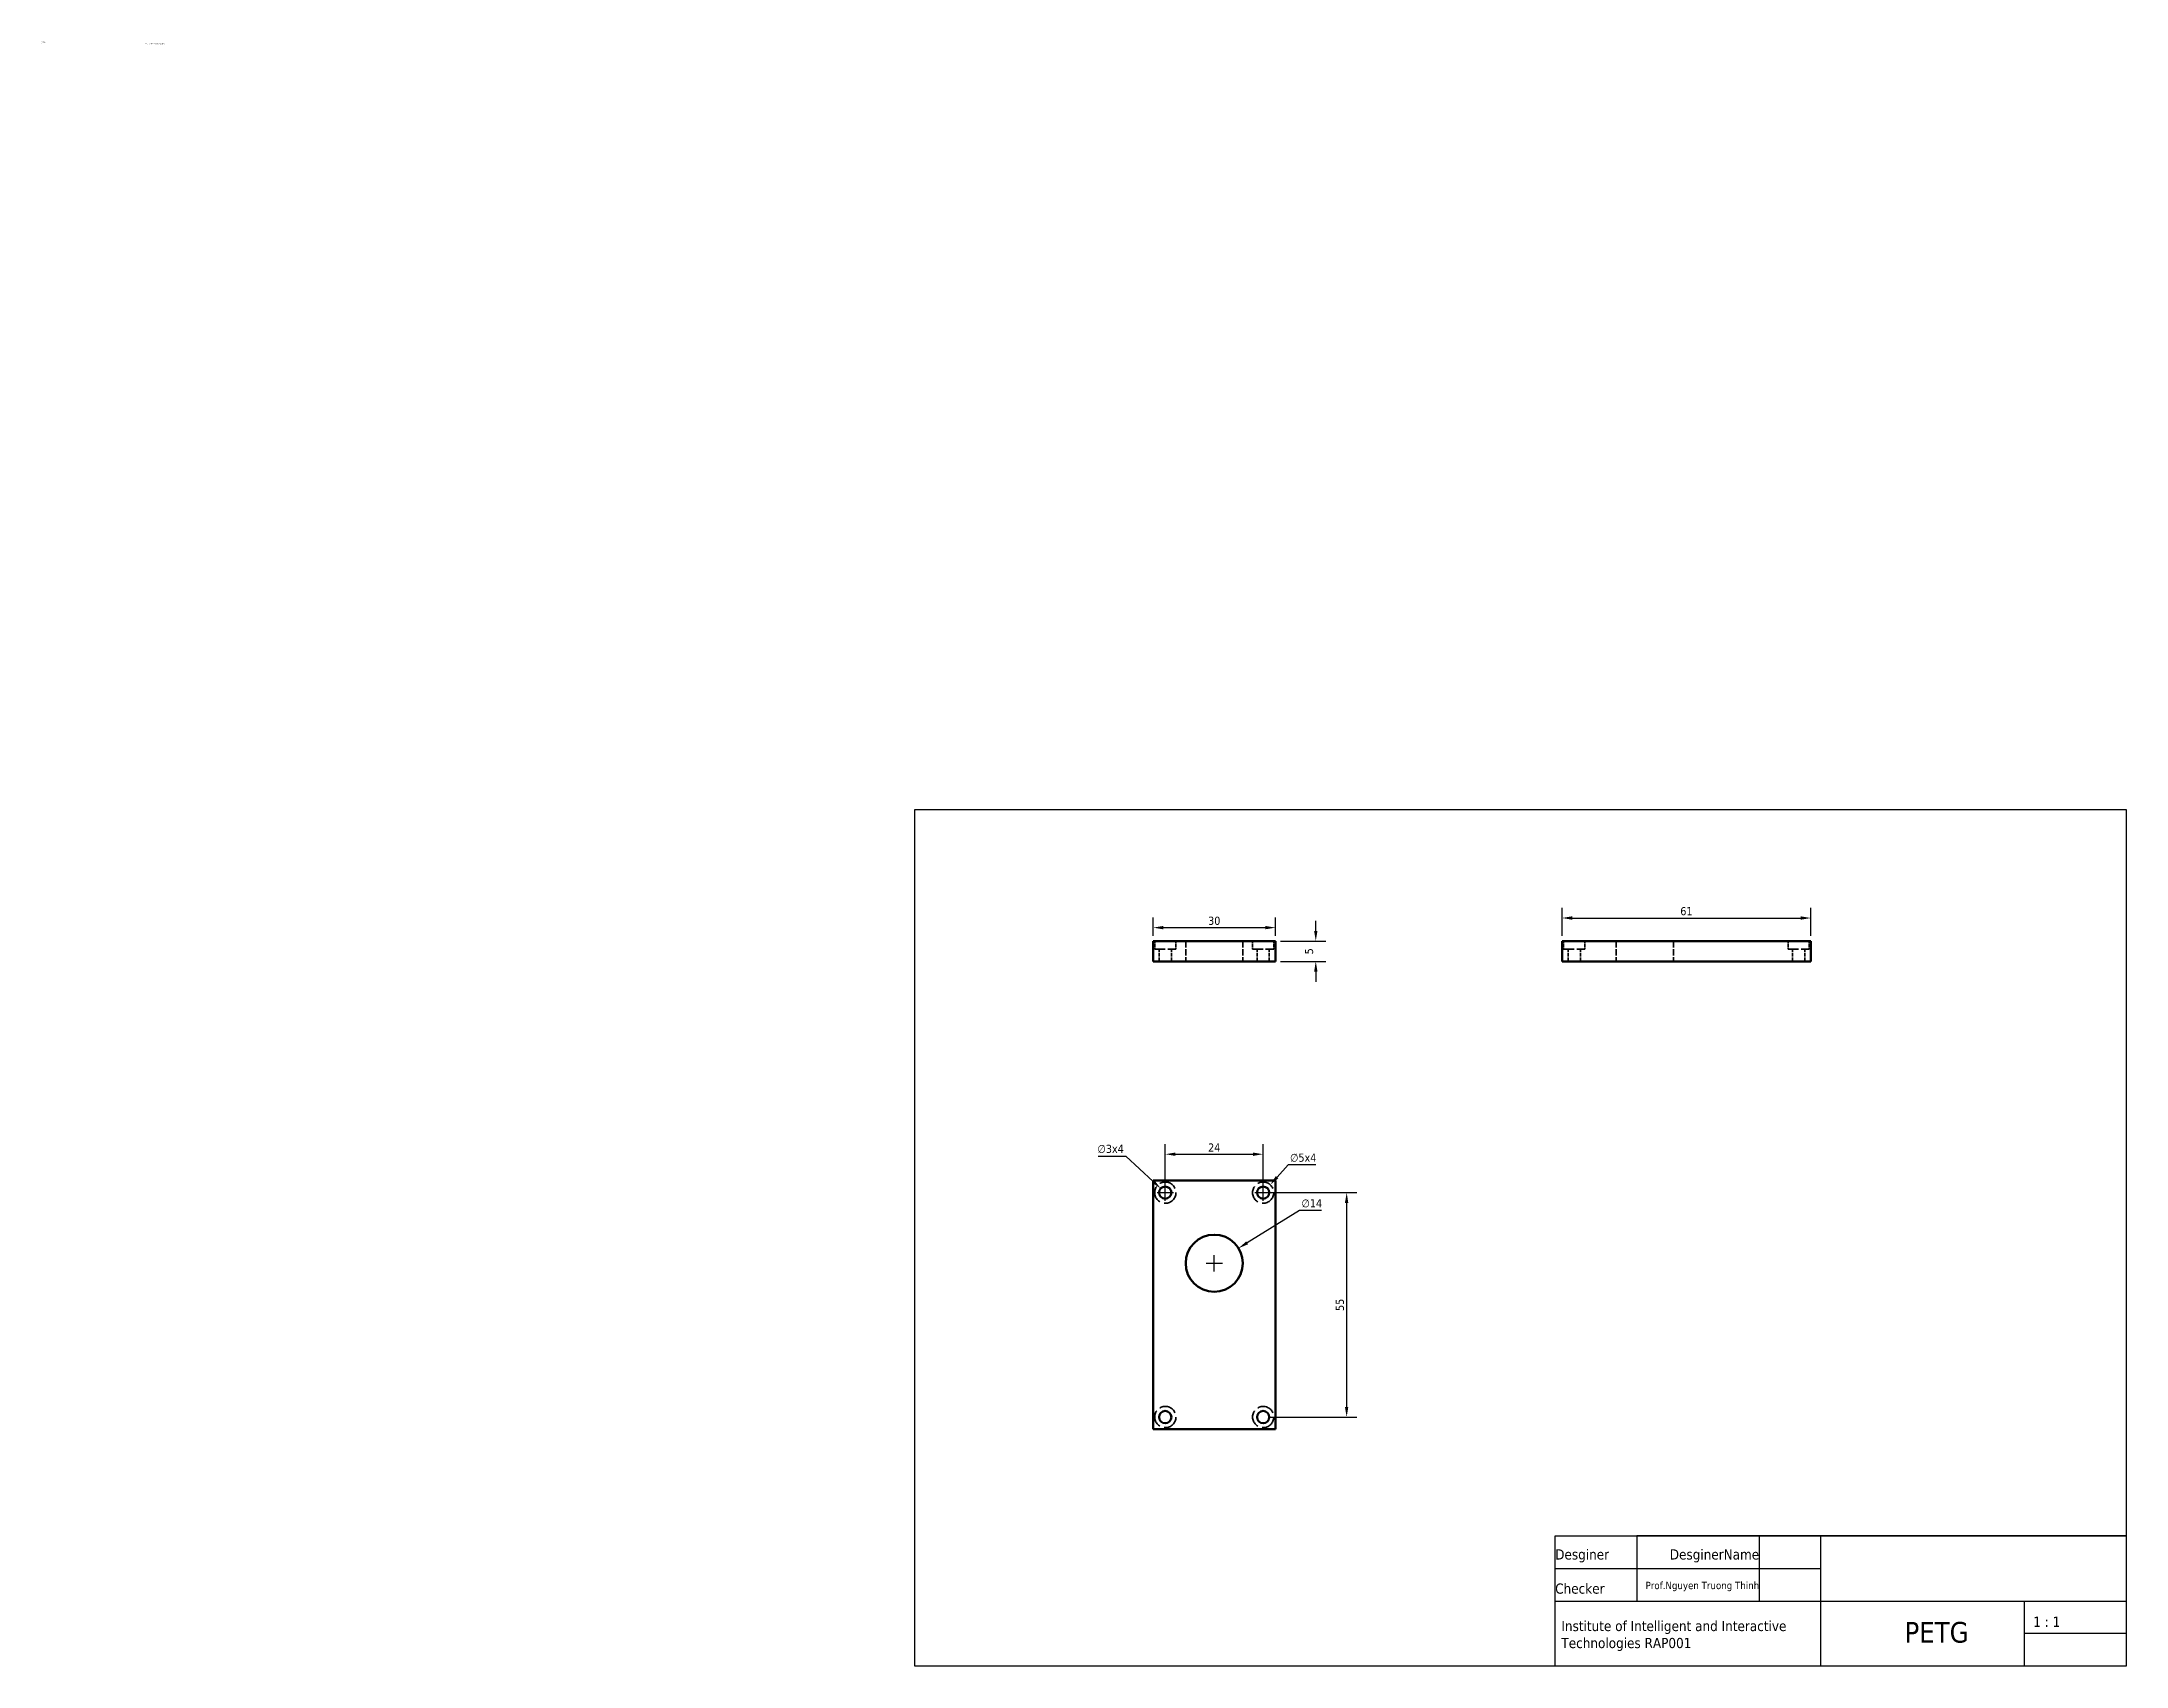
# Model space of a CAD drawing. Header units: millimetres. Extents: x 29 to 540, y 13 to 411.
import ezdxf

# ---------------------------------------------------------------- set-up
doc = ezdxf.new("R2010")
doc.units = ezdxf.units.MM
doc.header["$LTSCALE"] = 25.4
doc.linetypes.add('DASHED', pattern=[0.2067, 0.1654, -0.0413])
for name, color, linetype, lineweight in [('Hidden (ANSI)', 7, 'DASHED', 35), ('Symbol (ANSI)', 7, 'Continuous', 25), ('Visible (ANSI)', 7, 'Continuous', 50)]:
    doc.layers.add(name, color=color, linetype=linetype, lineweight=lineweight)
doc.styles.add('Note Text (ANSI)', font='tahoma.ttf')
doc.styles.add('Note Text (ISO)', font='tahoma.ttf')
doc.dimstyles.new('dim', dxfattribs={"dimtxt": 2, "dimasz": 2.5, "dimexe": 2.5, "dimexo": 1.25, "dimtad": 1, "dimtoh": 1, "dimdec": 0, "dimzin": 0, "dimdsep": 46, "dimtxsty": 'Note Text (ISO)', "dimcen": 2, "dimadec": 0, "dimazin": 0, "dimtfac": 1, "dimtdec": 0, "dimtofl": 0, "dimtmove": 0, "dimatfit": 3, "dimfxl": 25.4, "dimtolj": 1, "dimtzin": 0, "dimarcsym": 0})

# ---------------------------------------------------------------- blocks, each defined once
blk = doc.blocks.new('*D6')
at = {"color": 0, "lineweight": -2, "transparency": 16777216}
for p, q in [((341.06, 192.95), (341.06, 195.45)), ((332.42, 190.45), (343.56, 190.45)), ((332.42, 185.45), (343.56, 185.45)), ((341.06, 182.95), (341.06, 180.45))]:
    blk.add_line(p, q, dxfattribs=at)
at = {"color": 0, "transparency": 16777216}
for points in [[(340.65, 192.95), (341.48, 192.95), (341.06, 190.45)], [(340.65, 182.95), (341.48, 182.95), (341.06, 185.45)]]:
    blk.add_solid(points, dxfattribs=at)
at = {"layer": 'Defpoints', "color": 0, "transparency": 16777216}
for p in [(331.17, 190.45), (331.17, 185.45), (341.06, 185.45)]:
    blk.add_point(p, dxfattribs=at)
at = {"color": 0, "transparency": 16777216, "insert": (339.42, 187.95), "char_height": 2, "attachment_point": 5, "rotation": 90, "style": 'Note Text (ISO)'}
blk.add_mtext('\\A1;5', dxfattribs=at)
blk = doc.blocks.new('*D9')
at = {"color": 0, "lineweight": -2, "transparency": 16777216}
for p, q in [((337.06, 124.4), (324.25, 116.49)), ((342.48, 124.4), (337.06, 124.4)), ((316.17, 109.49), (316.17, 113.49)), ((314.17, 111.49), (318.17, 111.49))]:
    blk.add_line(p, q, dxfattribs=at)
at = {"color": 0, "transparency": 16777216}
blk.add_solid([(324.03, 116.84), (324.47, 116.13), (322.12, 115.17)], dxfattribs=at)
at = {"layer": 'Defpoints', "color": 0, "transparency": 16777216}
for p in [(322.12, 115.17), (310.21, 107.81)]:
    blk.add_point(p, dxfattribs=at)
at = {"color": 0, "transparency": 16777216, "insert": (340.08, 126.17), "char_height": 2, "attachment_point": 5, "style": 'Note Text (ISO)'}
blk.add_mtext('\\A1;∅14', dxfattribs=at)
blk = doc.blocks.new('*D10')
at = {"color": 0, "lineweight": -2, "transparency": 16777216}
for p, q in [((334.28, 135.58), (331.58, 132.58)), ((341.06, 135.58), (334.28, 135.58)), ((326.16, 128.79), (330.16, 128.79)), ((328.16, 126.79), (328.16, 130.79))]:
    blk.add_line(p, q, dxfattribs=at)
at = {"color": 0, "transparency": 16777216}
blk.add_solid([(331.27, 132.86), (331.89, 132.3), (329.9, 130.73)], dxfattribs=at)
at = {"layer": 'Defpoints', "color": 0, "transparency": 16777216}
for p in [(329.9, 130.73), (326.42, 126.86)]:
    blk.add_point(p, dxfattribs=at)
at = {"color": 0, "transparency": 16777216, "insert": (337.98, 137.35), "char_height": 2, "attachment_point": 5, "style": 'Note Text (ISO)'}
blk.add_mtext('\\A1;∅5x4', dxfattribs=at)
blk = doc.blocks.new('*D11')
at = {"color": 0, "lineweight": -2, "transparency": 16777216}
for p, q in [((301.17, 191.7), (301.17, 196.24)), ((331.17, 191.7), (331.17, 196.24)), ((303.67, 193.74), (328.67, 193.74))]:
    blk.add_line(p, q, dxfattribs=at)
at = {"color": 0, "transparency": 16777216}
for points in [[(303.67, 194.16), (303.67, 193.33), (301.17, 193.74)], [(328.67, 194.16), (328.67, 193.33), (331.17, 193.74)]]:
    blk.add_solid(points, dxfattribs=at)
at = {"layer": 'Defpoints', "color": 0, "transparency": 16777216}
for p in [(301.17, 190.45), (331.17, 193.74), (331.17, 190.45)]:
    blk.add_point(p, dxfattribs=at)
at = {"color": 0, "transparency": 16777216, "insert": (316.17, 195.41), "char_height": 2, "attachment_point": 5, "style": 'Note Text (ISO)'}
blk.add_mtext('\\A1;30', dxfattribs=at)
blk = doc.blocks.new('*D12')
at = {"color": 0, "lineweight": -2, "transparency": 16777216}
for p, q in [((287.69, 137.75), (294.47, 137.75)), ((294.47, 137.75), (301.23, 131.51)), ((302.17, 128.79), (306.17, 128.79)), ((304.17, 126.79), (304.17, 130.79))]:
    blk.add_line(p, q, dxfattribs=at)
at = {"color": 0, "transparency": 16777216}
blk.add_solid([(301.51, 131.81), (300.95, 131.2), (303.06, 129.81)], dxfattribs=at)
at = {"layer": 'Defpoints', "color": 0, "transparency": 16777216}
for p in [(303.06, 129.81), (305.27, 127.78)]:
    blk.add_point(p, dxfattribs=at)
at = {"color": 0, "transparency": 16777216, "insert": (290.77, 139.51), "char_height": 2, "attachment_point": 5, "style": 'Note Text (ISO)'}
blk.add_mtext('\\A1;∅3x4', dxfattribs=at)
blk = doc.blocks.new('*D13')
at = {"color": 0, "lineweight": -2, "transparency": 16777216}
for p, q in [((401.42, 191.7), (401.42, 198.6)), ((403.92, 196.1), (459.92, 196.1)), ((462.42, 191.7), (462.42, 198.6))]:
    blk.add_line(p, q, dxfattribs=at)
at = {"color": 0, "transparency": 16777216}
for points in [[(403.92, 196.52), (403.92, 195.68), (401.42, 196.1)], [(459.92, 196.52), (459.92, 195.68), (462.42, 196.1)]]:
    blk.add_solid(points, dxfattribs=at)
at = {"layer": 'Defpoints', "color": 0, "transparency": 16777216}
for p in [(462.42, 196.1), (401.42, 190.45), (462.42, 190.45)]:
    blk.add_point(p, dxfattribs=at)
at = {"color": 0, "transparency": 16777216, "insert": (431.92, 197.76), "char_height": 2, "attachment_point": 5, "style": 'Note Text (ISO)'}
blk.add_mtext('\\A1;61', dxfattribs=at)
blk = doc.blocks.new('*D14')
at = {"color": 0, "lineweight": -2, "transparency": 16777216}
for p, q in [((304.17, 130.04), (304.17, 140.71)), ((306.67, 138.21), (325.66, 138.21)), ((328.16, 130.04), (328.16, 140.71))]:
    blk.add_line(p, q, dxfattribs=at)
at = {"color": 0, "transparency": 16777216}
for points in [[(306.67, 138.62), (306.67, 137.79), (304.17, 138.21)], [(325.66, 138.62), (325.66, 137.79), (328.16, 138.21)]]:
    blk.add_solid(points, dxfattribs=at)
at = {"layer": 'Defpoints', "color": 0, "transparency": 16777216}
for p in [(328.16, 138.21), (304.17, 128.79), (328.16, 128.79)]:
    blk.add_point(p, dxfattribs=at)
at = {"color": 0, "transparency": 16777216, "insert": (316.17, 139.85), "char_height": 2, "attachment_point": 5, "style": 'Note Text (ISO)'}
blk.add_mtext('\\A1;24', dxfattribs=at)
blk = doc.blocks.new('*D15')
at = {"color": 0, "lineweight": -2, "transparency": 16777216}
for p, q in [((329.41, 128.79), (351.13, 128.79)), ((348.63, 126.29), (348.63, 76.29)), ((329.42, 73.79), (351.13, 73.79))]:
    blk.add_line(p, q, dxfattribs=at)
at = {"color": 0, "transparency": 16777216}
for points in [[(348.21, 126.29), (349.04, 126.29), (348.63, 128.79)], [(348.21, 76.29), (349.04, 76.29), (348.63, 73.79)]]:
    blk.add_solid(points, dxfattribs=at)
at = {"layer": 'Defpoints', "color": 0, "transparency": 16777216}
for p in [(328.16, 128.79), (328.17, 73.79), (348.63, 73.79)]:
    blk.add_point(p, dxfattribs=at)
at = {"color": 0, "transparency": 16777216, "insert": (346.98, 101.29), "char_height": 2, "attachment_point": 5, "rotation": 90, "style": 'Note Text (ISO)'}
blk.add_mtext('\\A1;55', dxfattribs=at)

msp = doc.modelspace()

# ---------------------------------------------------------------- linework, layer by layer
for p, q in [((399.75, 28.7), (399.75, 44.7)), ((449.75, 44.7), (419.75, 44.7)), ((419.75, 44.7), (419.75, 28.7)), ((464.75, 44.7), (449.75, 44.7)), ((449.75, 44.7), (449.75, 28.7)), ((514.75, 44.7), (464.75, 44.7)), ((464.75, 44.7), (464.75, 12.7)), ((539.75, 44.7), (514.75, 44.7)), ((399.75, 36.7), (464.75, 36.7)), ((399.75, 28.7), (539.75, 28.7)), ((514.75, 28.7), (514.75, 12.7)), ((539.75, 28.7), (539.75, 12.7)), ((539.75, 20.7), (514.75, 20.7))]:
    msp.add_line(p, q)
for points in [[(539.75, 12.7), (242.75, 12.7), (242.75, 222.7), (539.75, 222.7)], [(539.75, 12.7), (399.75, 12.7), (399.75, 44.7), (539.75, 44.7)]]:
    msp.add_lwpolyline(points, close=True)
at = {"layer": 'Hidden (ANSI)', "ltscale": 0.149876}
for p, q in [((301.57, 190.45), (301.57, 188.45)), ((301.57, 190.45), (301.57, 188.45)), ((306.77, 190.45), (306.77, 188.45)), ((306.77, 190.45), (306.77, 188.45)), ((325.56, 190.45), (325.56, 188.45)), ((325.57, 190.45), (325.57, 188.45)), ((330.76, 190.45), (330.76, 188.45)), ((330.77, 190.45), (330.77, 188.45)), ((401.82, 190.45), (401.82, 188.45)), ((401.82, 190.45), (401.82, 188.45)), ((407.02, 190.45), (407.02, 188.45)), ((407.02, 190.45), (407.02, 188.45)), ((456.82, 190.45), (456.82, 188.45)), ((456.82, 190.45), (456.82, 188.45)), ((462.02, 190.45), (462.02, 188.45)), ((462.02, 190.45), (462.02, 188.45))]:
    msp.add_line(p, q, dxfattribs=at)
at = {"layer": 'Hidden (ANSI)', "ltscale": 0.37484}
for p, q in [((309.17, 190.45), (309.17, 185.45)), ((323.17, 190.45), (323.17, 185.45)), ((414.72, 190.45), (414.72, 185.45)), ((428.72, 190.45), (428.72, 185.45))]:
    msp.add_line(p, q, dxfattribs=at)
at = {"layer": 'Hidden (ANSI)', "ltscale": 0.612413}
for p, q in [((301.57, 188.45), (306.77, 188.45)), ((325.56, 188.45), (330.76, 188.45)), ((401.82, 188.45), (407.02, 188.45)), ((456.82, 188.45), (462.02, 188.45))]:
    msp.add_line(p, q, dxfattribs=at)
at = {"layer": 'Hidden (ANSI)', "ltscale": 0.224864}
for p, q in [((302.67, 185.45), (302.67, 188.45)), ((302.67, 185.45), (302.67, 188.45)), ((305.67, 185.45), (305.67, 188.45)), ((305.67, 185.45), (305.67, 188.45)), ((326.66, 185.45), (326.66, 188.45)), ((326.67, 185.45), (326.67, 188.45)), ((329.66, 185.45), (329.66, 188.45)), ((329.67, 185.45), (329.67, 188.45)), ((402.92, 185.45), (402.92, 188.45)), ((402.92, 185.45), (402.92, 188.45)), ((405.92, 185.45), (405.92, 188.45)), ((405.92, 185.45), (405.92, 188.45)), ((457.92, 185.45), (457.92, 188.45)), ((457.92, 185.45), (457.92, 188.45)), ((460.92, 185.45), (460.92, 188.45)), ((460.92, 185.45), (460.92, 188.45))]:
    msp.add_line(p, q, dxfattribs=at)
at = {"layer": 'Hidden (ANSI)', "ltscale": 0.003723}
for p, q in [((306.77, 188.45), (306.77, 188.45)), ((330.76, 188.45), (330.77, 188.45))]:
    msp.add_line(p, q, dxfattribs=at)
at = {"layer": 'Hidden (ANSI)', "ltscale": 0.002425}
for p, q in [((407.02, 188.45), (407.02, 188.45)), ((462.02, 188.45), (462.02, 188.45))]:
    msp.add_line(p, q, dxfattribs=at)
at = {"layer": 'Hidden (ANSI)', "ltscale": 1.037189}
for centre in [(304.17, 128.79), (328.16, 128.79), (304.17, 73.79), (328.17, 73.79)]:
    msp.add_circle(centre, 2.6, dxfattribs=at)
at = {"layer": 'Visible (ANSI)'}
for p, q in [((301.17, 185.45), (301.17, 190.45)), ((301.17, 190.45), (331.17, 190.45)), ((331.17, 185.45), (331.17, 190.45)), ((401.42, 190.45), (462.42, 190.45)), ((401.42, 185.45), (401.42, 190.45)), ((462.42, 185.45), (462.42, 190.45)), ((301.17, 185.45), (331.17, 185.45)), ((401.42, 185.45), (462.42, 185.45)), ((301.17, 70.79), (301.17, 131.79)), ((301.17, 131.79), (331.17, 131.79)), ((331.17, 131.79), (331.17, 70.79)), ((331.17, 70.79), (301.17, 70.79))]:
    msp.add_line(p, q, dxfattribs=at)
for centre, radius in [((304.17, 128.79), 1.5), ((328.16, 128.79), 1.5), ((316.17, 111.49), 7), ((304.17, 73.79), 1.5), ((328.17, 73.79), 1.5)]:
    msp.add_circle(centre, radius, dxfattribs=at)

# ---------------------------------------------------------------- texts
at = {"style": 'Note Text (ISO)'}
for s, width, heights, insert, char_height, attachment_point in [('Desginer', 20, [0], (399.75, 41.37), 2.5, 1), ('DesginerName', 19.9426, [3.33], (449.75, 41.37), 2.5, 3), ('Checker', 20, [0], (399.75, 30.45), 2.5, 7), ('Prof.Nguyen Truong Thinh', 32.5323, [2.67], (449.75, 31.1), 1.8, 9), ('Institute of Intelligent and Interactive Technologies RAP001', 65, [0], (401.27, 23.83), 2.5, 1), ('PETG', 19.9426, [3.33], (501.09, 23.58), 5.08, 3), ('1 : 1', 20, [0], (516.94, 22.37), 2.5, 7)]:
    msp.add_mtext_dynamic_manual_height_columns(s, width=width, gutter_width=25.4, heights=heights, dxfattribs=dict(at, insert=insert, char_height=char_height, attachment_point=attachment_point))
at = {"layer": 'Symbol (ANSI)', "insert": (28.71, 410.88), "char_height": 6.35, "width": 153.3108, "attachment_point": 1, "line_spacing_factor": 0.987884, "style": 'Note Text (ANSI)'}
msp.add_mtext('\\fTahoma|b0|i0;{\\H0.2500;NOTES:\\P}\\fTahoma|b0|i0;{\\H0.2500;1.^I}\\fTahoma|b0|i0;{\\H0.2500;PART TO BE POWDER COATED}', dxfattribs=at)

# ---------------------------------------------------------------- dimensions: what is measured, and where the dimension line sits
for base, p1, p2, picture, middle in [((331.17, 193.74), (301.17, 190.45), (331.17, 190.45), '*D11', (316.17, 195.41)), ((462.42, 196.1), (401.42, 190.45), (462.42, 190.45), '*D13', (431.92, 197.76)), ((328.16, 138.21), (304.17, 128.79), (328.16, 128.79), '*D14', (316.17, 139.85))]:
    dim = msp.add_linear_dim(base=base, p1=p1, p2=p2, dimstyle='dim')
    dim.commit()
    dim.dimension.update_dxf_attribs({"geometry": picture, "text_midpoint": middle})
for base, p1, p2, picture, middle in [((341.06, 185.45), (331.17, 190.45), (331.17, 185.45), '*D6', (339.42, 187.95)), ((348.63, 73.79), (328.16, 128.79), (328.17, 73.79), '*D15', (346.98, 101.29))]:
    dim = msp.add_linear_dim(base=base, p1=p1, p2=p2, angle=90, dimstyle='dim')
    dim.commit()
    dim.dimension.update_dxf_attribs({"geometry": picture, "text_midpoint": middle})
for p1, p2, picture, middle in [((305.27, 127.78), (303.06, 129.81), '*D12', (290.77, 137.75)), ((326.42, 126.86), (329.9, 130.73), '*D10', (337.98, 135.58))]:
    dim = msp.add_diameter_dim_2p(p1=p1, p2=p2, text='<>x4', dimstyle='dim')
    dim.commit()
    dim.dimension.update_dxf_attribs({"geometry": picture, "text_midpoint": middle, "dimtype": 163})
dim = msp.add_diameter_dim_2p(p1=(310.21, 107.81), p2=(322.12, 115.17), dimstyle='dim')
dim.commit()
dim.dimension.update_dxf_attribs({"geometry": '*D9', "text_midpoint": (340.08, 124.4), "dimtype": 163})

doc.saveas('drawing.dxf')
